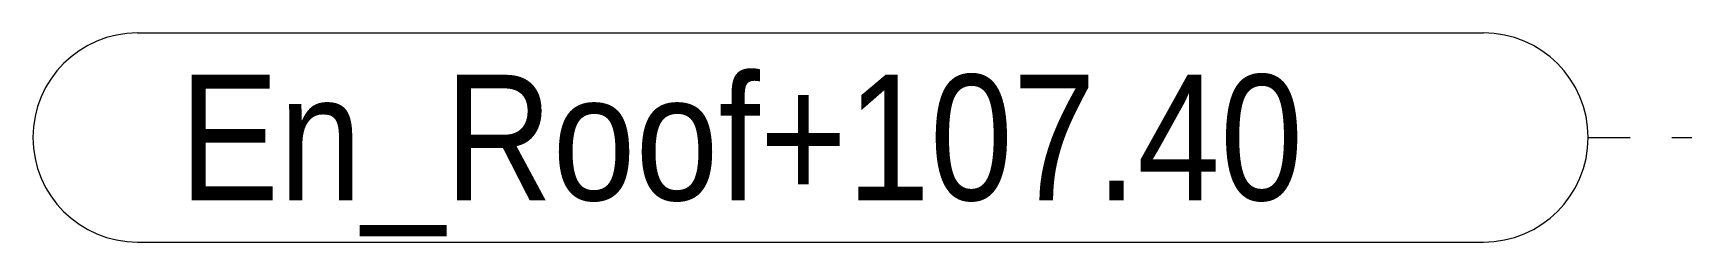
# Model space of a CAD drawing. Header units: millimetres. Extents: x 652937 to 1670132, y 1473552 to 2851037.
# Drawn here: x 663411.88 to 663419.75, y 1524529.72 to 1524530.72 of the extents above; entities that cross this region are included whole.
import ezdxf

# ---------------------------------------------------------------- set-up
doc = ezdxf.new("R2010")
doc.units = ezdxf.units.MM
doc.linetypes.add('XKITLINE00', pattern=[0])
doc.linetypes.add('XKITLINE01', pattern=[4, 1, -1, 1, -1])
doc.layers.add('S-GRID', color=7, linetype='Continuous', lineweight=9)
doc.styles.add('Arial', font='arial.ttf')

# ---------------------------------------------------------------- blocks, each defined once
blk = doc.blocks.new('*A33882394')
at = {"layer": 'S-GRID', "color": 7, "linetype": 'XKITLINE01', "lineweight": 0}
blk.add_line((346.109039, 32.577691), (455.260679, 32.577691), dxfattribs=at)
at = {"layer": 'S-GRID', "color": 7, "style": 'Arial', "width": 0.85}
blk.add_text('En_Roof+107.40', height=3, dxfattribs=at).set_placement((312.465484, 31.077691))
blk = doc.blocks.new('*A34382444')
at = {"layer": 'S-GRID', "color": 7, "linetype": 'XKITLINE00', "lineweight": 0}
for p, q in [((311.465484, 35.077691), (343.609039, 35.077691)), ((311.465484, 30.077691), (343.609039, 30.077691))]:
    blk.add_line(p, q, dxfattribs=at)
for centre, start, end in [((311.465484, 32.577691), 90, 270), ((343.609039, 32.577691), 270, 90)]:
    blk.add_arc(centre, 2.5, start, end, dxfattribs=at)

msp = doc.modelspace()

# ---------------------------------------------------------------- block references
at = {"color": 7, "lineweight": 0, "xscale": 0.2, "yscale": 0.2, "zscale": 0.2}
for name in ['*A34382444', '*A33882394']:
    msp.add_blockref(name, (663350.0877, 1524523.7048), dxfattribs=at)

doc.saveas('drawing.dxf')
